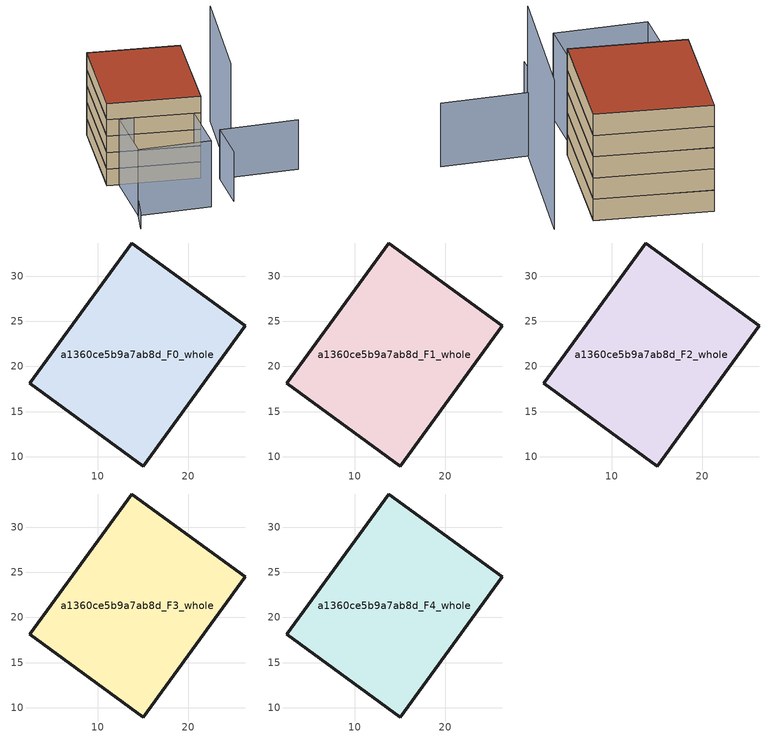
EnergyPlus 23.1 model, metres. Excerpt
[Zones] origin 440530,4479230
a1360ce5b9a7ab8d_F0_whole
 floor ground (EU_floor_Construction): 15.05,8.99 26.33,24.51 13.72,33.67 2.45,18.14 z0
 wall outside (EU_wall_Construction): 13.72,33.67 26.33,24.51 15.05,8.99 2.45,18.14 13.72,33.67 z0:3
a1360ce5b9a7ab8d_F1_whole
 floor to a1360ce5b9a7ab8d_F0_whole (EU_floor_Construction): 15.05,8.99 26.33,24.51 13.72,33.67 2.44,18.14 z3
 wall outside (EU_wall_Construction): 13.72,33.67 26.33,24.51 15.05,8.99 2.45,18.14 13.72,33.67 z3:6
a1360ce5b9a7ab8d_F2_whole
 floor to a1360ce5b9a7ab8d_F1_whole (EU_floor_Construction): 15.05,8.99 26.33,24.51 13.72,33.67 2.44,18.14 z6
 wall outside (EU_wall_Construction): 13.72,33.67 26.33,24.51 15.05,8.99 2.45,18.14 13.72,33.67 z6:9
a1360ce5b9a7ab8d_F3_whole
 floor to a1360ce5b9a7ab8d_F2_whole (EU_floor_Construction): 15.05,8.99 26.33,24.51 13.72,33.67 2.44,18.14 z9
 wall outside (EU_wall_Construction): 13.72,33.67 26.33,24.51 15.05,8.99 2.45,18.14 13.72,33.67 z9:12
a1360ce5b9a7ab8d_F4_whole
 floor to a1360ce5b9a7ab8d_F3_whole (EU_floor_Construction): 15.05,8.99 26.33,24.51 13.72,33.67 2.44,18.14 z12
 wall outside (EU_wall_Construction): 13.72,33.67 26.33,24.51 15.05,8.99 2.45,18.14 13.72,33.67 z12:15
 roof outside (EU_roof_Construction): 26.33,24.51 15.05,8.99 2.45,18.14 13.72,33.67 z15
shading: 12.78,-0.74 17.1,6.64 / 17.1,6.64 28.67,-0.14 z0:9; -5.27,2.99 -0.72,8.18 / -0.72,8.18 6.75,1.62 z0:3; 8.71,0.47 -1.98,6.76 / -1.98,6.76 3.92,16.78 / 3.92,16.78 14.61,10.49 / 14.61,10.49 8.71,0.47 z0:12; 18.45,5.37 31.48,22.63 z0:21
[Building]
EU S2 Campaign: North Axis=0; Terrain=City; Solar Distribution=FullExterior
[Site:Location]
Madrid: Latitude=40.5; Longitude=-3.5; Time Zone=1; Elevation=609
[SizingPeriod:WeatherFileDays]
AnnualSizingPeriod: Begin Month=1; Begin Day of Month=1; End Month=12; End Day of Month=31; Day of Week for Start Day=Monday; Use Weather File Daylight Saving Period=No; Use Weather File Rain and Snow Indicators=No
[MATERIAL]
EU_InternalMass_Material: Roughness=MediumRough; Thickness=0.1; Conductivity=1; Density=1800; Specific Heat=900; Thermal Absorptance=0.9; Solar Absorptance=0.7; Visible Absorptance=0.7
[MATERIAL:NOMASS] Roughness=MediumRough; Thermal Absorptance=0.9; Solar Absorptance=0.7; Visible Absorptance=0.7
Name | Thermal Resistance
EU_wall_NoMass | 0.609216
EU_roof_NoMass | 0.513268
EU_floor_NoMass | 0.568163
[CONSTRUCTION]
EU_wall_Construction: EU_wall_NoMass
EU_roof_Construction: EU_roof_NoMass
EU_floor_Construction: EU_floor_NoMass
EU_InternalMass_Construction: EU_InternalMass_Material
[ZONE] Type=1; Multiplier=1; Ceiling Height=autocalculate; Volume=897.062; Floor Area=autocalculate; Part of Total Floor Area=Yes
a1360ce5b9a7ab8d_F0_whole; a1360ce5b9a7ab8d_F1_whole; a1360ce5b9a7ab8d_F2_whole; a1360ce5b9a7ab8d_F3_whole; a1360ce5b9a7ab8d_F4_whole
[INTERNALMASS] Construction=EU_InternalMass_Construction; Surface Area=299.021
Name | Zone or ZoneList
a1360ce5b9a7ab8d_F0_whole_EU_InternalMass | a1360ce5b9a7ab8d_F0_whole
a1360ce5b9a7ab8d_F1_whole_EU_InternalMass | a1360ce5b9a7ab8d_F1_whole
a1360ce5b9a7ab8d_F2_whole_EU_InternalMass | a1360ce5b9a7ab8d_F2_whole
a1360ce5b9a7ab8d_F3_whole_EU_InternalMass | a1360ce5b9a7ab8d_F3_whole
a1360ce5b9a7ab8d_F4_whole_EU_InternalMass | a1360ce5b9a7ab8d_F4_whole
[OTHEREQUIPMENT] Fuel Type=Electricity; Design Level Calculation Method=Watts/Area; Power per Zone Floor Area=1; Fraction Latent=0; Fraction Radiant=0; Fraction Lost=0; Carbon Dioxide Generation Rate=0; EndUse Subcategory=EU_Step8_InternalGains
Name | Zone or ZoneList or Space or SpaceList | Schedule
EU_Step8_InternalGain_a1360ce5b9a7ab8d_F0_whole_f000 | a1360ce5b9a7ab8d_F0_whole | EU_Step8_GainSchedule_a1360ce5b9a7ab8d_F0_whole_f000
EU_Step8_InternalGain_a1360ce5b9a7ab8d_F1_whole_f000 | a1360ce5b9a7ab8d_F1_whole | EU_Step8_GainSchedule_a1360ce5b9a7ab8d_F1_whole_f000
EU_Step8_InternalGain_a1360ce5b9a7ab8d_F2_whole_f000 | a1360ce5b9a7ab8d_F2_whole | EU_Step8_GainSchedule_a1360ce5b9a7ab8d_F2_whole_f000
EU_Step8_InternalGain_a1360ce5b9a7ab8d_F3_whole_f000 | a1360ce5b9a7ab8d_F3_whole | EU_Step8_GainSchedule_a1360ce5b9a7ab8d_F3_whole_f000
EU_Step8_InternalGain_a1360ce5b9a7ab8d_F4_whole_f000 | a1360ce5b9a7ab8d_F4_whole | EU_Step8_GainSchedule_a1360ce5b9a7ab8d_F4_whole_f000
[ZONEVENTILATION:DESIGNFLOWRATE] Schedule=EU_AlwaysOn; Design Flow Rate Calculation Method=AirChanges/Hour; Air Changes per Hour=0.752966; Ventilation Type=Natural; Fan Pressure Rise=0; Fan Total Efficiency=1; Constant Term Coefficient=1; Temperature Term Coefficient=0; Velocity Term Coefficient=0; Velocity Squared Term Coefficient=0; Minimum Indoor Temperature=-100; Maximum Indoor Temperature=100; Delta Temperature=-100; Minimum Outdoor Temperature=-100; Maximum Outdoor Temperature=100; Maximum Wind Speed=40
Name | Zone or ZoneList or Space or SpaceList
EU_ConstantAir_a1360ce5b9a7ab8d_F0_whole | a1360ce5b9a7ab8d_F0_whole
EU_ConstantAir_a1360ce5b9a7ab8d_F1_whole | a1360ce5b9a7ab8d_F1_whole
EU_ConstantAir_a1360ce5b9a7ab8d_F2_whole | a1360ce5b9a7ab8d_F2_whole
EU_ConstantAir_a1360ce5b9a7ab8d_F3_whole | a1360ce5b9a7ab8d_F3_whole
EU_ConstantAir_a1360ce5b9a7ab8d_F4_whole | a1360ce5b9a7ab8d_F4_whole
[HVACTEMPLATE:THERMOSTAT] Constant Heating Setpoint=20; Constant Cooling Setpoint=50
EU_HeatOnly_a1360ce5b9a7ab8d_F0_whole; EU_HeatOnly_a1360ce5b9a7ab8d_F1_whole; EU_HeatOnly_a1360ce5b9a7ab8d_F2_whole; EU_HeatOnly_a1360ce5b9a7ab8d_F3_whole; EU_HeatOnly_a1360ce5b9a7ab8d_F4_whole
[HVACTEMPLATE:ZONE:IDEALLOADSAIRSYSTEM] System Availability Schedule=EU_AlwaysOn; Maximum Heating Supply Air Temperature=50; Minimum Cooling Supply Air Temperature=13; Maximum Heating Supply Air Humidity Ratio=0.0156; Minimum Cooling Supply Air Humidity Ratio=0.0077; Heating Limit=NoLimit; Cooling Limit=NoLimit; Heating Availability Schedule=EU_AlwaysOn; Cooling Availability Schedule=EU_CoolingOff; Dehumidification Control Type=ConstantSensibleHeatRatio; Cooling Sensible Heat Ratio=0.7; Dehumidification Setpoint=60; Humidification Control Type=None; Humidification Setpoint=30; Outdoor Air Method=None; Outdoor Air Flow Rate per Person=0.00944; Outdoor Air Flow Rate per Zone Floor Area=0; Outdoor Air Flow Rate per Zone=0; Demand Controlled Ventilation Type=None; Outdoor Air Economizer Type=NoEconomizer; Heat Recovery Type=None; Sensible Heat Recovery Effectiveness=0.7; Latent Heat Recovery Effectiveness=0.65
Name | Template Thermostat
a1360ce5b9a7ab8d_F0_whole | EU_HeatOnly_a1360ce5b9a7ab8d_F0_whole
a1360ce5b9a7ab8d_F1_whole | EU_HeatOnly_a1360ce5b9a7ab8d_F1_whole
a1360ce5b9a7ab8d_F2_whole | EU_HeatOnly_a1360ce5b9a7ab8d_F2_whole
a1360ce5b9a7ab8d_F3_whole | EU_HeatOnly_a1360ce5b9a7ab8d_F3_whole
a1360ce5b9a7ab8d_F4_whole | EU_HeatOnly_a1360ce5b9a7ab8d_F4_whole
[SIZING:ZONE] Zone Cooling Design Supply Air Temperature Input Method=SupplyAirTemperature; Zone Cooling Design Supply Air Temperature=13; Zone Heating Design Supply Air Temperature Input Method=SupplyAirTemperature; Zone Heating Design Supply Air Temperature=50; Zone Cooling Design Supply Air Humidity Ratio=0.008; Zone Heating Design Supply Air Humidity Ratio=0.008; Cooling Design Air Flow Method=DesignDay; Cooling Design Air Flow Rate=0; Cooling Minimum Air Flow per Zone Floor Area=0.000762; Cooling Minimum Air Flow=0; Cooling Minimum Air Flow Fraction=0.2; Heating Design Air Flow Method=DesignDay; Heating Design Air Flow Rate=0; Heating Maximum Air Flow per Zone Floor Area=0.002032; Heating Maximum Air Flow=0.141576; Heating Maximum Air Flow Fraction=0.3; Account for Dedicated Outdoor Air System=No; Dedicated Outdoor Air System Control Strategy=NeutralSupplyAir; Dedicated Outdoor Air Low Setpoint Temperature for Design=autosize; Dedicated Outdoor Air High Setpoint Temperature for Design=autosize; Zone Load Sizing Method=Sensible Load Only No Latent Load; Zone Latent Cooling Design Supply Air Humidity Ratio Input Method=HumidityRatioDifference; Zone Cooling Design Supply Air Humidity Ratio Difference=0.005; Zone Latent Heating Design Supply Air Humidity Ratio Input Method=HumidityRatioDifference; Zone Humidification Design Supply Air Humidity Ratio Difference=0.005
a1360ce5b9a7ab8d_F0_whole; a1360ce5b9a7ab8d_F1_whole; a1360ce5b9a7ab8d_F2_whole; a1360ce5b9a7ab8d_F3_whole; a1360ce5b9a7ab8d_F4_whole
[SCHEDULE:CONSTANT]
Name | Hourly Value
EU_AlwaysOn | 1
EU_CoolingOff | 0
[SCHEDULE:FILE] Column Number=1; Rows to Skip at Top=0; Number of Hours of Data=8760; Column Separator=Comma; Interpolate to Timestep=No; Minutes per Item=60; Adjust Schedule for Daylight Savings=Yes
Name | File
EU_Step8_GainSchedule_a1360ce5b9a7ab8d_F0_whole_f000 | ../../schedules/a1360ce5b9a7ab8d/a1360ce5b9a7ab8d_F0_whole_f000_gain.csv
EU_Step8_GainSchedule_a1360ce5b9a7ab8d_F1_whole_f000 | ../../schedules/a1360ce5b9a7ab8d/a1360ce5b9a7ab8d_F1_whole_f000_gain.csv
EU_Step8_GainSchedule_a1360ce5b9a7ab8d_F2_whole_f000 | ../../schedules/a1360ce5b9a7ab8d/a1360ce5b9a7ab8d_F2_whole_f000_gain.csv
EU_Step8_GainSchedule_a1360ce5b9a7ab8d_F3_whole_f000 | ../../schedules/a1360ce5b9a7ab8d/a1360ce5b9a7ab8d_F3_whole_f000_gain.csv
EU_Step8_GainSchedule_a1360ce5b9a7ab8d_F4_whole_f000 | ../../schedules/a1360ce5b9a7ab8d/a1360ce5b9a7ab8d_F4_whole_f000_gain.csv
